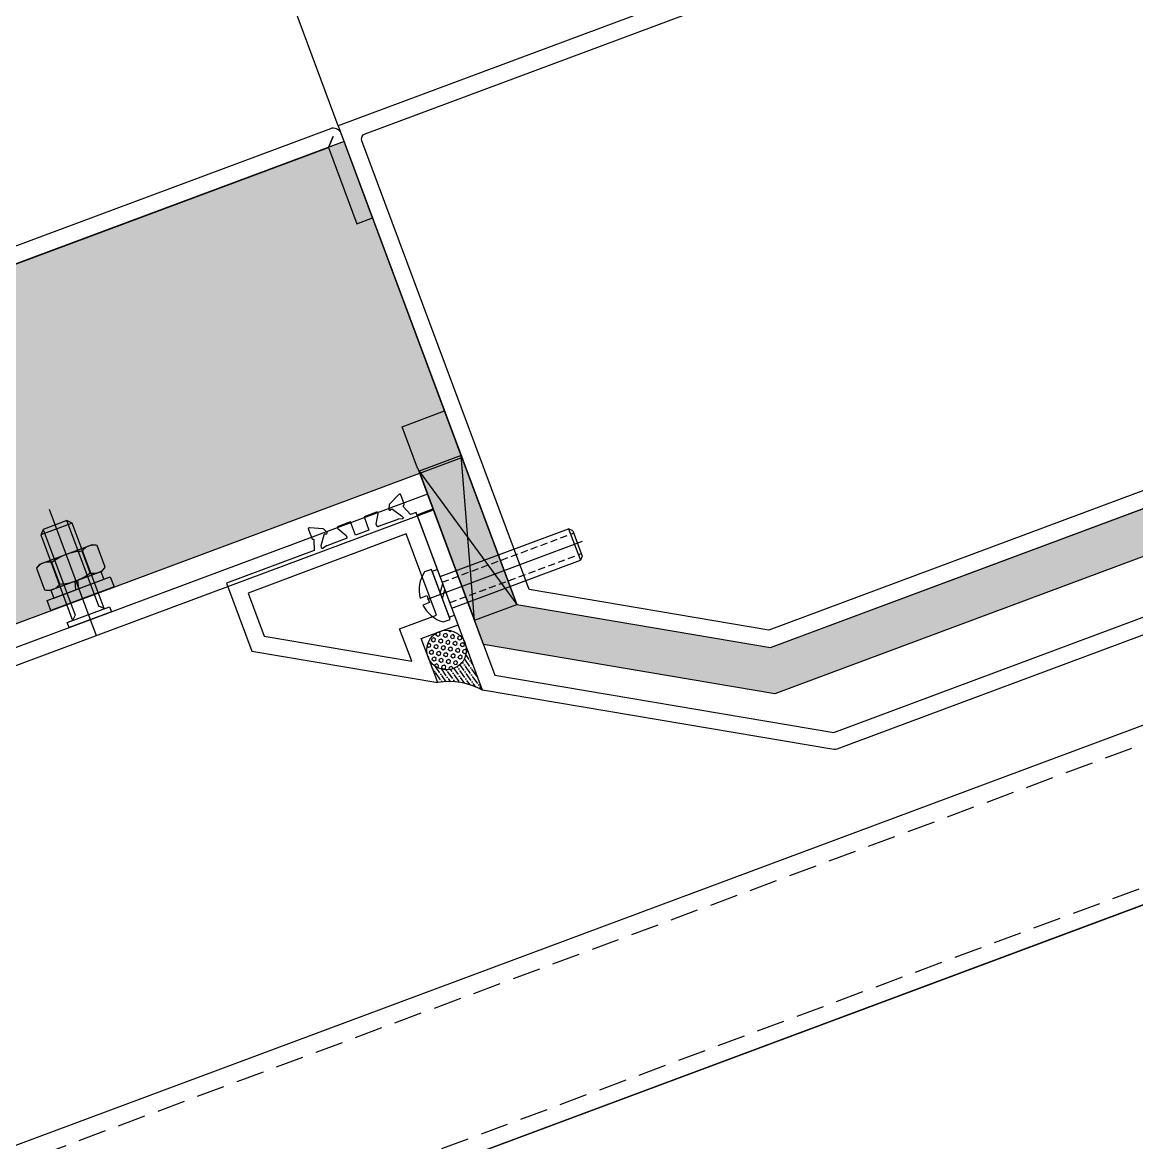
# Model space of a CAD drawing. Extents: x 12199666 to 24617114, y 1197707 to 2548648.
# Drawn here: x 12327700 to 12327898.4, y 1257215.8 to 1257415.2 of the extents above; entities that cross this region are included whole.
import ezdxf

# ---------------------------------------------------------------- set-up
doc = ezdxf.new("R2010")
doc.units = 0
doc.header["$LTSCALE"] = 10
doc.header["$MEASUREMENT"] = 0
for name, pattern in [('TX-PLAN-T1-F11$0$CENTER', [2, 1.25, -0.25, 0.25, -0.25]), ('TX-PLAN-T1-F11$0$CENTER-PISA', [11, 6, -2, 1, -2]), ('TX-PLAN-T1-F11$0$CENTER2', [1.125, 0.75, -0.125, 0.125, -0.125]), ('TX-PLAN-T1-F11$0$DASHED', [0.75, 0.5, -0.25]), ('TX-PLAN-T1-F11$0$HIDDEN', [0.375, 0.25, -0.125]), ('TX-PLAN-T1-F11$0$HIDDEN-PISA', [4.5, 2.5, -2])]:
    doc.linetypes.add(name, pattern=pattern)
doc.layers.add('TX-PLAN-T1-F11$0$_EDO-ALUMINIUM-SECTION', color=90, linetype='Continuous', lineweight=30)
doc.layers.add('TX-PLAN-T1-F11$0$幕墙线', color=114, linetype='Continuous', lineweight=30)
for name, color, linetype in [('TX-PLAN-T1-F11$0$AXIS', 3, 'Continuous'), ('TX-PLAN-T1-F11$0$F-Alum', 4, 'Continuous'), ('TX-PLAN-T1-F11$0$F-dashed line', 8, 'TX-PLAN-T1-F11$0$DASHED'), ('TX-PLAN-T1-F11$0$F-Misc', 1, 'Continuous'), ('TX-PLAN-T1-F11$0$F_MISC', 8, 'Continuous'), ('TX-PLAN-T1-F11$0$Hatch', 8, 'Continuous'), ('TX-PLAN-T1-F11$0$INSUL', 173, 'Continuous'), ('TX-PLAN-T1-F11$0$中心线', 1, 'TX-PLAN-T1-F11$0$CENTER2'), ('TX-PLAN-T1-F11$0$虚线', 8, 'TX-PLAN-T1-F11$0$HIDDEN'), ('TX-PLAN-T1-F11$0$螺栓钉类', 241, 'Continuous')]:
    doc.layers.add(name, color=color, linetype=linetype)

# ---------------------------------------------------------------- blocks, each defined once
blk = doc.blocks.new('*U177')
at = {"layer": 'TX-PLAN-T1-F11$0$中心线', "color": 1, "linetype": 'TX-PLAN-T1-F11$0$CENTER', "ltscale": 2.357947691000002}
blk.add_line((-2.842170943040401e-14, 25.90048662063384), (2.842170943040401e-14, -4.956409502317115), dxfattribs=at)
at = {"layer": 'TX-PLAN-T1-F11$0$虚线', "linetype": 'TX-PLAN-T1-F11$0$HIDDEN', "ltscale": 0.5}
for p, q in [((-1.948286311568523, 1.13686837721616e-13), (-1.94828631156858, 25.00000000000011)), ((1.948286311568523, 1.13686837721616e-13), (1.948286311568467, 25.00000000000011))]:
    blk.add_line(p, q, dxfattribs=at)
at = {"layer": 'TX-PLAN-T1-F11$0$螺栓钉类', "color": 241, "linetype": 'Continuous'}
for p, q in [((-2.40807576862025, 25.00000000000011), (-2.999791744951636, 24.40828402366867)), ((2.99979174495158, 24.40828402366867), (-2.999791744951636, 24.40828402366867)), ((-2.999791744951636, 1.13686837721616e-13), (-2.999791744951636, 24.40828402366867)), ((2.408075768620193, 25.00000000000011), (-2.408075768620307, 25)), ((2.408075768620193, 25.00000000000011), (2.99979174495158, 24.40828402366867)), ((2.999791744951636, 1.13686837721616e-13), (2.99979174495158, 24.40828402366867)), ((-0.9100693464279175, -1), (0.5333063006401062, 0)), ((0.2446311712265015, -1), (1.688006818294525, 0))]:
    blk.add_line(p, q, dxfattribs=at)
blk.add_lwpolyline([(4.350000023841858, 0), (4.350000023841858, -1), (-4.350000023841858, -1), (-4.350000023841858, 0)], close=True, dxfattribs=at)
blk.add_lwpolyline([(-4.75, -1), (4.75, -1), (4.75, -2.319999992847443, -0.2072557309237045), (0.6600000262260437, -4.663157165050507), (0.6600000262260437, -3.379999995231628), (-0.6600000262260437, -3.379999995231628), (-0.6600000262260437, -4.663157165050507, -0.2072557309237047), (-4.75, -2.319999992847443)], format="xyb", close=True, dxfattribs=at)
blk = doc.blocks.new('*U178')
at = {"layer": 'TX-PLAN-T1-F11$0$F-Misc'}
blk.add_lwpolyline([(0, -8.000024006068998), (0, 0), (-28.34887666735243, 0), (-28.34887666735243, -8.000024006068998)], close=True, dxfattribs=at)
for points in [[(0, -8.000024006068998), (-28.34887666735243, 0)], [(-28.34887666735243, -8.000024006068998), (0, 0)]]:
    blk.add_lwpolyline(points, dxfattribs=at)
blk = doc.blocks.new('TX-PLAN-T1-F11$0$M6_Nut-3-flat-2')
at = {"color": 32}
for p, q in [((0.4587585457338719, 2.886751346217352), (4.541241450373491, 2.886751348967664)), ((0.4587585496265092, -2.886751345678931), (4.541241454266128, -2.886751342928619))]:
    blk.add_line(p, q, dxfattribs=at)
blk.add_lwpolyline([(3.368768375366926e-09, -5.000000000101863), (0.4465819912802544, -5.773502691699832), (4.55341801650502, -5.773502688927692), (5.000000003368768, -4.999999996733095), (4.999999996631232, 5.000000003266905), (4.553418008719746, 5.773502694864874), (0.4465819834949798, 5.773502692092734), (-3.368768375366926e-09, 4.999999999898137)], close=True, dxfattribs=at)
at = {"color": 32, "flags": 128}
for points in [[(0.4587585437839152, 5.77350269210001, 0.05544153127983753), (0.1914905091252876, 5.289701897236228, 0.09869862796531137), (2.179731382057071e-07, 4.331177979540371, 0.09869610361224045), (0.1906749697882333, 3.372516495095624, 0.0556548797355143), (0.4587585457338719, 2.886751346137316, 0.07885810885708416), (8.228016667999327e-07, 0.003914560504199471, 0.07906961162569194), (0.4587585496119573, -2.886751345737139, 0.05544153127358843), (0.1914905149606057, -3.370552140593645, 0.09869862796797009), (2.238084562122822e-07, -4.329076058289502, 0.09869610361472997), (0.1906749756235513, -5.287737542734249, 0.05565487971234068), (0.4587585515691899, -5.773502691699832)], [(4.541241456201533, -5.773502688956796, 0.05544086582962267), (4.808506944529654, -5.289708019925456, 0.09869862796320988), (4.999999779211066, -4.331184610375203, 0.09869862796168795), (4.809317995139281, -3.372499526725733, 0.05565303741726813), (4.541241454251576, -2.886751343001379, 0.07885744133804315), (4.99999916676461, -0.003939267226087395, 0.0790702791706459), (4.541241450373491, 2.886751348880352, 0.05544086581344029), (4.808506938694336, 3.370546017904417, 0.09869862796136168), (4.999999773375748, 4.329069427454669, 0.09869862796212955), (4.809317989303963, 5.287754511111416, 0.05565303742162497), (4.541241448416258, 5.773502694843046)]]:
    blk.add_lwpolyline(points, format="xyb", dxfattribs=at)
blk = doc.blocks.new('TX-PLAN-T1-F11$0$M6_Spring_Washer-flat-2')
at = {"color": 32}
for points in [[(-3.492459654808044e-10, 0.5176380901029916), (1.499999999919964, 0.1157143024684046), (1.499999996798579, 4.750000000909495), (-3.201421350240707e-09, 4.749999999898137)], [(1.50000000026921, -0.4019237877364503), (1.500000003201421, -4.749999999090505), (3.201421350240707e-09, -4.750000000101863), (0, -1.01863406598568e-10)]]:
    blk.add_lwpolyline(points, close=True, dxfattribs=at)
blk = doc.blocks.new('TX-PLAN-T1-F11$0$M6_Flat_Washer-flat-2')
at = {"color": 32}
blk.add_lwpolyline([(-4.045432433485985e-09, 5.999999999898137), (1.899999995956023, 6.000000001178705), (1.900000004046888, -5.999999998821295), (4.045432433485985e-09, -6.000000000101863)], close=True, dxfattribs=at)
blk = doc.blocks.new('TX-PLAN-T1-F11$0$M6x18_Stud_Bolt-flat-2')
at = {"color": 8, "linetype": 'TX-PLAN-T1-F11$0$HIDDEN-PISA'}
for p, q in [((1.749999998486601, 2.250000001135049), (0.9999999979772838, 3.000000000633008)), ((17.99999999847932, 2.250000012092642), (1.749999998486601, 2.250000001135049)), ((17.25000000202272, -2.999999988416675), (17.24999999797728, 3.000000011583325)), ((1.000000002022716, -2.999999999366992), (1.750000001513399, -2.249999998864951)), ((1.750000001513399, -2.249999998864951), (18.0000000015134, -2.249999987907358))]:
    blk.add_line(p, q, dxfattribs=at)
at = {"color": 54}
blk.add_line((18.0000000015134, -2.249999987907358), (17.99999999847932, 2.250000012092642), dxfattribs=at)
blk.add_lwpolyline([(-2.699380274862051e-09, 3.999999999898137), (0.9999999973006197, 4.000000000574801), (1.00000000269938, -3.999999999425199), (2.699380274862051e-09, -4.000000000101863)], close=True, dxfattribs=at)
blk.add_lwpolyline([(1.000000002022716, -2.999999999425199), (17.25000000202272, -2.999999988474883), (18.0000000015134, -2.249999987965566), (17.99999999847932, 2.250000012034434), (17.24999999797728, 3.000000011525117), (0.9999999979772838, 3.000000000574801)], dxfattribs=at)
at = {"layer": 'TX-PLAN-T1-F11$0$AXIS', "color": 8, "linetype": 'TX-PLAN-T1-F11$0$CENTER-PISA'}
blk.add_line((21, 1.411535777151585e-08), (-3, -2.066371962428093e-09), dxfattribs=at)
blk = doc.blocks.new('*U195')
at = {"layer": 'TX-PLAN-T1-F11$0$INSUL', "lineweight": 0}
h = blk.add_hatch(dxfattribs=at)
h.set_pattern_fill('岩棉', color=256, scale=60.00000000000002, style=0, pattern_type=2)
h.set_pattern_definition([(171.78891, (31.98000479999999, 119.4285713999999), (-403.9210344936758, 60.00000149168051), [2.0005134, -418.1072400000002]), (146.908661, (33.73372379999999, 118.2857141999999), (-95.04024262992478, 60.00000083033304), [2.093239800000001, -437.4870720000002]), (132.32733, (35.03487, 116.8571429999999), (-106.9202743718115, 119.9999994801657), [1.932303599999998, -403.8514799999996]), (114.796992, (35.8268718, 115.1428571999999), (-23.76006081965321, 59.99999964663972), [1.8883968, -196.393272]), (91.6202240999998, (35.8834434, 113.1428574), (-11.88003000216715, 359.9999998263044), [2.000800199999999, -418.1671799999997]), (82.82482490000001, (30.05657160000001, 66.85714259999999), (83.16020966511272, 659.9999982204777), [46.65104279999994, -9750.067799999993]), (97.17517500000001, (41.823459, 66.85714259999999), (-83.16021148970225, 659.9999979909094), [46.65104280000004, -9750.06780000001]), (88.37977579999999, (35.9965866, 113.1428574), (11.88002583240484, 359.9999999412873), [2.0008002, -418.16718]), (65.203007, (36.05315819999999, 115.1428571999999), (23.76006077749137, 59.99999973523376), [1.888396799999998, -196.3932719999997]), (47.67266909999998, (36.84516060000001, 116.8571429999999), (106.9202740388371, 119.9999998207617), [1.932303599999999, -403.8514799999998]), (33.09133829999998, (38.14630680000001, 118.2857141999999), (95.0402417250371, 60.00000218260124), [2.0932398, -437.4870719999998]), (8.211089519999998, (39.90002519999999, 119.4285713999999), (403.9210347392536, 59.99999988934716), [2.0005134, -418.1072399999999]), (87.16616460000002, (30.00000000000001, 65.71428599999996), (11.88002507150802, 180.0000001810667), [1.144256399999998, -239.1495899999996]), (103.9013849999999, (30.282858, 64.57142879999994), (-47.5201215879632, 179.9999997770064), [1.177340399999998, -246.0641939999996]), (111.603615, (30.73543020000001, 63.42857159999996), (-11.88003031737481, 59.99999997976404), [1.229204999999999, -63.30404399999991]), (122.761347, (31.470861, 62.28571439999996), (-35.64009214299298, 59.99999937378065), [1.3590366, -284.0386379999999]), (138.290552, (32.43257759999999, 61.42857119999996), (-71.2801817170538, 60.00000123338383), [1.288252200000001, -269.2446480000003]), (152.003514, (33.5074374, 60.85714259999997), (-106.9202745038909, 59.99999917536116), [1.2173142, -254.4187140000001]), (166.477202, (34.6954404, 60.57142859999996), (-237.6006083015547, 60.00000192533073), [1.2218772, -255.3723300000001]), (167.070755, (35.94001500000002, 60.28571399999996), (-249.4806394894893, 59.99999988713196), [1.276948800000001, -266.8823280000002]), (12.92924439999999, (35.94001500000002, 60.28571399999996), (249.4806395808134, 59.99999961372987), [1.2769488, -266.882328]), (13.52279750000001, (37.1845896, 60.57142859999996), (237.6006088251535, 59.99999985187424), [1.221877199999999, -255.3723299999998]), (27.99648529999997, (38.3725926, 60.85714259999997), (118.8003031649702, 60.00000218637319), [1.2173142, -254.418714]), (41.70944699999995, (39.44745299999998, 61.42857119999996), (71.28018116740307, 60.00000178097831), [1.288252199999999, -269.2446479999997]), (57.2386522, (40.40916960000001, 62.28571439999996), (118.8003026691194, 180.000001000711), [1.359036599999999, -284.0386379999999]), (68.396384, (41.1445998, 63.42857159999996), (11.88003024886847, 60.00000021423826), [1.229204999999999, -63.30404399999996]), (76.098615, (41.59717259999999, 64.57142879999994), (11.88003045248315, 59.99999970942572), [1.177340399999998, -246.0641939999996]), (92.83383529999988, (41.8800306, 65.71428599999996), (-11.88003015074521, 179.9999999348276), [1.144256399999999, -239.1495899999998])])
h.paths.add_polyline_path([(0, 0), (429.9707085312324, 0), (429.9707085312324, 59.99999999999999), (0, 59.99999999999999)])
at = {"layer": 'TX-PLAN-T1-F11$0$INSUL'}
blk.add_lwpolyline([(0, 0), (429.9707085312324, 0), (429.9707085312324, 59.99999999999999), (0, 59.99999999999999)], close=True, dxfattribs=at)
blk = doc.blocks.new('TX-PLAN-T1-F11$0$A$C6BF074A9')
at = {"layer": 'TX-PLAN-T1-F11$0$F-Alum', "flags": 128}
blk.add_lwpolyline([(-176.7907512970123, 303.4804956133912), (101.670045593768, -178.5215350181943), (103.71923694016, -179.0700009019029), (101.670045593768, -178.5215350181943), (89.11470231485146, -185.7750414216252), (90.61542777765135, -188.372698651784), (104.4695996714436, -180.3688295169968), (104.4696063576412, -180.3688256542637, 0.02280645285599625), (104.5847888761346, -180.2950804283291, 0.02181846118224456), (104.6882605061546, -180.2149870714611, 0.03475398228874555), (104.8375154014357, -180.0697275059329, 0.0365712911121337), (104.9712418131676, -179.8961266780652, 0.04398833926035511), (105.096454339815, -179.6643679886738, 0.0521847935262568), (105.1896716791816, -179.3663481273952, 0.08249638677520875), (105.2065083461493, -178.8750040695568, 0.09869640124711758), (105.0180655552685, -178.3196381704593), (-174.9434567983117, 306.2800496912268, 2.199596923842418e-06)], format="xyb", dxfattribs=at)
at = {"layer": 'TX-PLAN-T1-F11$0$F-Alum'}
blk.add_lwpolyline([(41.15684143688122, -207.7081718523377), (43.75396952407027, -206.2065308504652), (-210.3976291322469, 233.7131980354052), (-212.994757219436, 232.2115570334454)], close=True, dxfattribs=at)
at = {"layer": 'TX-PLAN-T1-F11$0$F_MISC', "ltscale": 18000, "extrusion": (6.800515792032808e-07, -9.067815260528008e-07, -0.9999999999993576), "xscale": -1, "rotation": 239.9840001645362}
blk.add_blockref('*U195', (-103.172877777826, -181.117975366362, 0.0002343973125617583), dxfattribs=at)
at = {"layer": 'TX-PLAN-T1-F11$0$F_MISC', "rotation": 30.01599997489868}
for name, p in [('TX-PLAN-T1-F11$0$M6x18_Stud_Bolt-flat-2', (11.69561524876917, -150.7156246285131)), ('TX-PLAN-T1-F11$0$M6_Nut-3-flat-2', (18.1031697497383, -147.0138351535979)), ('TX-PLAN-T1-F11$0$M6_Flat_Washer-flat-2', (15.15915822215902, -148.7146573447362)), ('TX-PLAN-T1-F11$0$M6_Spring_Washer-flat-2', (16.80434113462979, -147.7641978849397))]:
    blk.add_blockref(name, p, dxfattribs=at)
blk = doc.blocks.new('*U193')
at = {"layer": 'TX-PLAN-T1-F11$0$Hatch'}
h = blk.add_hatch(dxfattribs=at)
h.set_pattern_fill('ANGLE', color=256, scale=9.999999999999996, angle=30.01599999723185)
h.set_pattern_definition([(30.0159999972559, (7246.22157835518, 83575.31519769797), (-1.375665006030534, 2.381185795183361), [2, -0.7500000000000002]), (120.0160000000013, (7246.22157835518, 83575.31519769797), (-2.381185795183363, -1.375665006030534), [1.999999999999999, -0.7499999999999996])])
h.paths.add_polyline_path([(350.2253238288686, -354.6837878837832), (354.2542751866858, -361.6576381313353), (322.3892650641501, -380.066776734122), (322.3920172178186, -425.9033668380289), (402.0586897248868, -563.8011208046519), (395.1314504481852, -567.8031243171426), (314.3921460299753, -428.048037958506), (314.398585089948, -375.4440794177499), (343.3252546740696, -358.7324867446878), (343.3858318864368, -358.6351174034935)])
h = blk.add_hatch(dxfattribs=at)
h.set_pattern_fill('ANSI36', color=256, scale=5)
h.set_pattern_definition([(45, (51659.15010211314, 73373.3115634953), (0.3314563036811941, 1.215339780164379), [1.5625, -0.3125, 0, -0.3125])])
h.paths.add_polyline_path([(313.629378239857, -372.377642297346, -0.529394939964302), (308.8098884951323, -369.1014640657522, -0.2493492879967615), (310.3632095332723, -366.1803745179932), (306.3460307864007, -368.5011897335062, -0.1712452279442582), (306.3460307864007, -376.5853972057666)])
h = blk.add_hatch(dxfattribs=at)
h.set_pattern_fill('HEX', color=256, scale=3)
h.set_pattern_definition([(0, (51659.15010211314, 73373.3115634953), (0, 0.649519052838329), [0.375, -0.75]), (120, (51659.15010211314, 73373.3115634953), (-0.5625, -0.3247595264191643), [0.3749999999999989, -0.7499999999999978]), (59.99999999999999, (51659.52510211314, 73373.3115634953), (-0.5624999999999999, 0.3247595264191646), [0.375, -0.75])])
h.paths.add_polyline_path([(315.8564488166012, -369.1014640657522, 0.08813858490334972), (315.6408492759801, -367.8878941231815), (315.0367299781647, -366.842203286782, 0.3450716129569366), (310.7866421518847, -365.9357478965831), (310.3632095332723, -366.1803745179932, 0.2493492879967615), (308.8098884951323, -369.1014640657522, 0.5293949399643019), (313.629378239857, -372.377642297346), (314.5238589297514, -371.8608805284166, 0.2288196746550952)])
at = {"layer": 'TX-PLAN-T1-F11$0$F-Alum'}
blk.add_line((401.1615129876882, -334.5582640465145), (968.8281665723771, -6.604371515393723), dxfattribs=at)
at = {"layer": 'TX-PLAN-T1-F11$0$F-Alum', "flags": 128}
for points in [[(53.01061472645961, -31.80457267696329), (390.065040307818, -615.223651404347)], [(27.04169836640358, -46.80740425240947), (364.0961239619646, -630.2264829897904)]]:
    blk.add_lwpolyline(points, dxfattribs=at)
blk.add_lwpolyline([(317.0822395561263, -370.3828460521618), (335.5822342999745, -359.6949797654088), (335.0265996635426, -358.7332127066911), (336.2127619578969, -357.3187975721085, -0.007804943602983401), (336.2168480984401, -357.3140768012963, -0.03475147959870332), (336.2367392522283, -357.2947019631392, -0.02182096255239729), (336.250532599166, -357.2840158791223, -0.02280395128158622), (336.2658844890539, -357.2741778637283, -0.02280645289443629), (336.2820703778416, -357.2657780464506, -0.02181846149880163), (336.2982103182003, -357.2591537412081, -0.03475398223271113), (336.3249262834433, -357.2515767791047, -0.03657129109344772), (336.3538832296617, -357.2476800918521, -0.04398833847658366), (336.3889928851277, -357.2486376030138, -0.05218479367646167), (336.4296287405305, -357.2577015426796, -0.08249638702618169), (336.4875171966851, -357.288456366703, -0.01121976765777889), (336.4945214735344, -357.2940675220743), (336.5080435059499, -357.3054074212851, 0.01121910438095667), (336.5150473611429, -357.3110182542296, 0.08249689023293717), (336.5729361150879, -357.3417733590759, 0.0521855456413639), (336.6135725602508, -357.350837394275, 0.04398758811039476), (336.6486816192046, -357.3517948594817, 0.03657229268390293), (336.6776393509936, -357.3478980267537, 0.03475223026892075), (336.7043539737351, -357.340321449883, 0.0218196119654262), (336.7204947734717, -357.3336968174845, 0.02269948356110112), (336.7366066030227, -357.3253397871158), (338.2109367812518, -356.4735858242348, 0.0001048805003330558), (338.2110093969386, -356.4735438522912, 0.02280645355989477), (338.2263629918452, -356.4637047949363, 0.0218209627636952), (338.2401563106105, -356.4530186743068, 0.03475147960027722), (338.2600474129431, -356.4336437833845, 0.03657129127645277), (338.2778680119663, -356.4104896227655, 0.04398833946914894), (338.2945502141956, -356.3795815514459, 0.05218479376400448), (338.3069627324585, -356.3398404251202, 0.08249638700787947), (338.3091804848518, -356.2743269597267, 0.09869862806640825), (338.284023226006, -356.2002870598517, 0.09869862815205552), (338.2323988731951, -356.1415527374193, 0.01059771609706687), (338.2255579496268, -356.1365462384565), (336.2272453666665, -354.7381441767793, 0.0718358672267889), (336.1761978338473, -354.7123958517041, 0.05218479356706384), (336.1355619786773, -354.7033319120237, 0.04398833903647838), (336.1004523229785, -354.7023744008766, 0.006722845275875734), (336.0950890481472, -354.702772549761), (335.4650779261719, -354.7580686645524, 0.0445771316028027), (335.4289845842868, -354.7505911936605, 0.04398833927789026), (335.3926233092789, -354.7495995482604, 0.03657129109167929), (335.3626340809278, -354.7536351480667, 0.03475398272905562), (335.3349657217041, -354.7614822202304, 0.02181846138117786), (335.3182504107244, -354.7683426743897, 0.02280645284909666), (335.3014875133522, -354.7770419356384, 0.02280395204992727), (335.2855883461889, -354.7872306651261, 0.02182096253729524), (335.2713032818865, -354.798297695932, 0.03475147915249242), (335.2507030311972, -354.8183632250293, 0.03657129132459825), (335.2322470843792, -354.8423427562229, 0.04398833927744469), (335.2149700955488, -354.874352619343, 0.05218730021067805), (335.2021145676263, -354.9155124683166, 0.08249638670837647), (335.1998182532843, -354.9833614311938, 0.09869610352660264), (335.2258718663361, -355.0600387850573, 0.09869862818395074), (335.279336407315, -355.120867061225, 0.02693974869998015), (335.2977558004204, -355.1334444337117, -0.02625242275471121), (335.3179759462364, -355.1390675801231, -0.08249638677413643), (335.3758644026238, -355.1698224041902, -0.0986986281154367), (335.4274887554348, -355.2285567265935, -0.09869862807006985), (335.4526460142806, -355.3025966265122, -0.08249638702823749), (335.4504282618873, -355.3681100918329, -0.05218479375735399), (335.4380157436244, -355.4078512181877, -0.007261159787873329), (335.4356391003821, -355.413151373461), (334.5871063340455, -357.2341632518946), (334.3813251063693, -357.4795428967336, -0.007804282106335403), (334.3772393197287, -357.4842632717191, -0.03475147962112415), (334.3573482171632, -357.503638162656, -0.02182096283050531), (334.343554898398, -357.5143242833001, -0.02280645349282725), (334.3282013034914, -357.5241633406258, -0.02280395202717555), (334.312017168384, -357.5325621996599, -0.02182096214495271), (334.2958753639832, -357.5391872256878, -0.03475147910663924), (334.269161300268, -357.5467635806999, -0.03657129092895692), (334.240204364527, -357.550660344772, -0.04398833891098607), (334.2050947062671, -357.5497029267863, -0.05218479370896922), (334.1644588271156, -357.5406390949356, -0.08249890380217352), (334.1065687006339, -357.5098832094227, -0.09869862798398574), (334.0549447792582, -357.4511485077383, -0.06564783278589638), (334.0349096211139, -357.4028459185793), (333.8483450650238, -356.7073544477462, 0.06554346293131519), (333.8283515111543, -356.6591238381225), (333.8283515111543, -356.6591238381225), (331.9769921288826, -353.4545423190139, -0.09858998483440251), (331.951877401676, -353.380577127391, -0.08249638676440048), (331.9540946725756, -353.3150636457722, -0.05218730050687392), (331.9665076907258, -353.2753205915651, -0.04398833927353016), (331.9831899749115, -353.2444125645852, -0.03657129105370164), (332.0010106354021, -353.2212584512745, -0.03475147952411811), (332.0209017891902, -353.2018836131319, -0.02182096246113782), (332.034695136128, -353.1911975290859, -0.02280395130315905), (332.0500470260158, -353.1813595136919, -0.0001067408310020497), (332.0501209134236, -353.1813168062072), (332.3223201963119, -353.0240611104819), (334.2687302818522, -353.0235175687703, 0.01509568094209679), (334.2807984719984, -353.0231497574277, 0.03657129125845142), (334.3097554077394, -353.019252993312, 0.03475147942682418), (334.3364694714546, -353.0116766383435, 0.02182096208700705), (334.3526112758555, -353.005051612301, 0.02280395203963335), (334.3687954109628, -352.996652753267, 0.02280645309615273), (334.3841490058694, -352.9868136958976, 0.02182096247282068), (334.3979423248675, -352.976127575268, 0.03475147935827796), (334.4178334272001, -352.9567526843748, 0.03657129137121549), (334.4356540259905, -352.9335985237267, 0.04398833890508947), (334.4523362284526, -352.9026904524653, 0.05218479338488609), (334.4647487464827, -352.8629493260669, 0.0824963869722262), (334.466966498876, -352.7974358607898, 0.09859183946021731), (334.441851579817, -352.7234692123893), (333.2575923767872, -350.6735942977102), (331.0928780185059, -351.9241988500435), (329.806572051486, -349.6976876904955), (331.9712864097673, -348.4470831381623), (330.7870272072032, -346.3972082231776, 0.09859183946021731), (330.7354948751163, -346.3385035131214, 0.0824963869722262), (330.6776324606035, -346.3076997220633, 0.05218479338488609), (330.6370042886119, -346.2986014046473, 0.04398833890508947), (330.6018954557367, -346.2976141883555, 0.03657129137121549), (330.5729352231137, -346.3014863745193, 0.03475147935827796), (330.5462147388607, -346.3090400537476, 0.02182096247282068), (330.5300673174206, -346.3156513774011, 0.02280645309615273), (330.5138743275311, -346.3240374971647, 0.02280395203963335), (330.4985141195357, -346.3338625201286, 0.02182096208700705), (330.4847117362078, -346.344536930148, 0.03475147942682418), (330.4648041969631, -346.3638949319429, 0.03657129125845142), (330.4469639528543, -346.3870339593996, 0.01509568094209679), (330.4406170593575, -346.3973049593333), (329.4678827370517, -348.0832173102681), (329.1956834539305, -348.2404730059061, -0.0001067408310020497), (329.195609548362, -348.2405156818568, -0.02280395130315905), (329.1794183128513, -348.2489008449047, -0.02182096246113782), (329.1632709091064, -348.2555122113263, -0.03475147952411811), (329.1365504446439, -348.2630659614515, -0.03657129105370164), (329.1075902224984, -348.266938224464, -0.04398833927353016), (329.0724813868292, -348.2659511014062, -0.05218730050687392), (329.031851295149, -348.2568522539514, -0.08249638676440048), (328.9739891069476, -348.2260480378172, -0.09858998483440251), (328.9224579411093, -348.1673442214233), (327.0710985597689, -344.9627627018926), (327.0710985597689, -344.9627627018926, 0.06554346293131519), (327.0393032692373, -344.9213502229541), (326.5299878888763, -344.4123192190891, -0.06564783278589638), (326.4981510243379, -344.370834743313, -0.09869862798398574), (326.4730558737647, -344.2967737692961, -0.08249890380217352), (326.4753289695363, -344.2312602267193, -0.05218479370896922), (326.4877752126195, -344.191529649499, -0.04398833891098607), (326.5044836415909, -344.1606357480341, -0.03657129092895692), (326.5223238856997, -344.137496720592, -0.03475147910663924), (326.5422314249445, -344.1181387188262, -0.02182096214495271), (326.5560338082723, -344.1074643088214, -0.02280395202717555), (326.5713940162677, -344.0976392857992, -0.02280645349282725), (326.5875870061573, -344.089253165992, -0.02182096283050531), (326.6037344275974, -344.0826418423676, -0.03475147962112415), (326.6304549118504, -344.0750881631393, -0.007804282106335403), (326.6365851110313, -344.0739065314701), (326.951949672075, -344.0182084413827), (328.9533563950099, -344.192745677341, -0.007261159787873329), (328.9591351153795, -344.1933342941775, -0.05218479375735399), (328.999763287371, -344.2024326115788, -0.08249638702823749), (329.0576257018838, -344.2332364026224, -0.09869862807006985), (329.1092003427912, -344.2920143821248, -0.0986986281154367), (329.1342949490063, -344.3660755404853, -0.08249638677413643), (329.1320217682514, -344.4315871059807, -0.02625242275471121), (329.1267928341404, -344.4519127627136, 0.02693974869998015), (329.12848788267, -344.474152168099, 0.09869862818395074), (329.154477286851, -344.5508534537221, 0.09869610352660264), (329.2078890225384, -344.6117253999109, 0.08249638670837647), (329.2678139321506, -344.643627751444, 0.05218730021067805), (329.3098924404476, -344.6530509624572, 0.04398833927744469), (329.3462528660893, -344.6540732753783, 0.03657129132459825), (329.3762454874814, -344.6500629706134, 0.03475147915249242), (329.4039185058791, -344.6422399378498, 0.02182096253729524), (329.4206415463705, -344.6353928836616, 0.02280395204992727), (329.4374099809211, -344.6267087991291, 0.02280645284909666), (329.4533195300028, -344.6165324475733, 0.02181846138117786), (329.4676123417448, -344.6054788064212, 0.03475398272905562), (329.4882310905959, -344.5854293217562, 0.03657129109167929), (329.5067072554957, -344.5614653652447, 0.04398833927789026), (329.524011235917, -344.5294700852974, 0.0445771316028027), (329.5355626796372, -344.4944671417761), (329.8981667414773, -343.9763069653418, 0.006722845275875734), (329.9011907025706, -343.9718596178718, 0.04398833903647838), (329.9178990495857, -343.9409656720673, 0.05218479356706384), (329.9303451871965, -343.9012350618286, 0.0718358672267889), (329.9335383684374, -343.8441506467643), (329.720285929041, -341.4144788783597, 0.01059771609706687), (329.7193659285549, -341.4060517279286, 0.09869862815205552), (329.6942713223398, -341.3319905695098, 0.09869862806640825), (329.6426966814324, -341.2732125900802, 0.08249638700787947), (329.5848342669196, -341.2424087989639, 0.05218479376400448), (329.5442060949281, -341.2333104815189, 0.04398833946914894), (329.5090972620528, -341.2323232652707, 0.03657129127645277), (329.4801370294299, -341.2361954513763, 0.03475147960027722), (329.4534165451769, -341.2437491306628, 0.0218209627636952), (329.4372691237368, -341.2503604542871, 0.02280645355989477), (329.4210761338472, -341.2587465740944, 0.0001048805003330558), (329.4210035006981, -341.2587885155954), (327.9466733220033, -342.1105424781999, 0.02269948356110112), (327.9313854682259, -342.1203257566085, 0.0218196119654262), (327.917583927745, -342.130999492816, 0.03475223026892075), (327.8976759170182, -342.1503578681586, 0.03657229268390293), (327.8798352158628, -342.1734975508007, 0.04398758811039476), (327.8631271272898, -342.2043909567728, 0.0521855456413639), (327.8506807773374, -342.2441221259069, 0.08249689023293717), (327.8484076911118, -342.3096340894845, 0.01121910438095667), (327.8497698416468, -342.318504263123), (327.8528391728178, -342.3358829248173, -0.01121976765777889), (327.8542013920378, -342.3447536247841, -0.08249638702618169), (327.8519282110501, -342.4102651901921, -0.05218479367646167), (327.8394820734393, -342.4499958004599, -0.04398833847658366), (327.8227737264242, -342.4808897462644, -0.03657129109344772), (327.8049335437827, -342.5040288210439, -0.03475398223271113), (327.7850245286245, -342.5233881669701, -0.02181846149880163), (327.7712237006053, -342.5340613222506, -0.02280645289443629), (327.7558617866598, -342.5438873857784, -0.02280395128158622), (327.7396705511492, -342.5522725487972, -0.02182096255239729), (327.7235231474042, -342.5588839152624, -0.03475147959870332), (327.6968026831746, -342.5664376654022, -0.007804943602983401), (327.6906719645485, -342.5676194056578), (325.8728504066821, -342.8886738336587), (317.5506474499125, -328.4834869694896), (306.3460307864007, -334.9566479812202), (306.3460307864007, -368.5011897335062), (313.5805468137842, -364.3216458467068)], format="xyb", close=True, dxfattribs=at)
blk.add_lwpolyline([(318.1791713258717, -366.2844633594796), (331.5100810700096, -358.5828946406837), (316.4537156824954, -332.5818696624483), (309.3425357767846, -336.6901594766532), (309.3425357767846, -363.305380536156), (314.6774785837624, -360.2232631545194)], close=True, dxfattribs=at)
at = {"layer": 'TX-PLAN-T1-F11$0$F-Alum'}
for points in [[(455.4729844129179, -567.7718404594343), (455.4729844129179, -567.7718404594343), (446.3959872892592, -552.0601956466271), (505.8266415628605, -517.7257626117789, 0.4142135629107179), (506.192285489291, -516.359635047178), (401.1615129876882, -334.5582640464709), (322.3892650641501, -380.0667758264462)], [(439.369238186162, -573.3344405092794), (418.1223877749871, -585.6092291673849), (325.3936407528818, -425.1025364142552), (325.3857700543012, -381.800288240629), (399.198695463594, -339.1568885540619, -0.4142135618083592), (400.5648230256047, -339.522532479692), (502.0939028023276, -515.2627032643359, -0.4142135629305874), (501.7282588758972, -516.6288308289368), (442.4707817491144, -550.8632155012601, 0.4142135623737295), (442.397652963642, -551.1364410138922), (451.2549298969097, -566.4678058499121)], [(309.3460307866335, -439.5040731506597), (405.3548687912989, -605.6890643946535), (437.1462707237806, -587.3224317001004), (438.6470144910272, -589.9200927575439), (435.1871296027675, -591.9189461415081), (435.1871296027675, -591.9189461415081), (404.2579426011071, -609.7874283735582), (306.4801450439263, -440.5405095017923, -0.1317235220179792), (306.3460307864007, -440.0402676794038), (306.3460307864007, -376.5853972057666), (335.2009771130979, -359.9152406854846), (336.701702574268, -362.5128979166475), (309.3460307866335, -378.3168895531417), (309.3460307866335, -439.5040731506597)]]:
    blk.add_lwpolyline(points, format="xyb", dxfattribs=at)
blk.add_lwpolyline([(322.3892650641501, -380.066776734122), (322.3920172178186, -425.9033668380289), (405.9924112183508, -570.6101344211784)], dxfattribs=at)
at = {"layer": 'TX-PLAN-T1-F11$0$F-dashed line', "flags": 128}
for points in [[(50.2786876456812, -33.38286887168942), (387.3331132275052, -616.8019476004993)], [(29.57848780532368, -45.34184349645511), (366.632913393667, -628.760922236208)]]:
    blk.add_lwpolyline(points, dxfattribs=at)
at = {"layer": 'TX-PLAN-T1-F11$0$Hatch'}
blk.add_lwpolyline([(350.2253238288686, -354.6837878837832), (354.2542751866858, -361.6576381313353), (322.3892650641501, -380.066776734122), (322.3920172178186, -425.9033668380289), (402.0586897248868, -563.8011208046519), (395.1314504481852, -567.8031243171426), (314.3921460299753, -428.048037958506), (314.398585089948, -375.4440794177499), (343.3252546740696, -358.7324867446878), (343.3858318864368, -358.6351174034935), (350.2253238288686, -354.6837878837832), (350.2253238288686, -354.6837878837832)], dxfattribs=at)
blk.add_circle((312.3331686558668, -369.1014640657522), 3.52328016069998, dxfattribs=at)
blk.add_arc((294.8900346637238, -372.5432934696291), 12.14818709837609, 340.5652533305836, 19.43474666941645, dxfattribs=at)
blk.add_blockref('TX-PLAN-T1-F11$0$A$C6BF074A9', (295.3913204157725, -154.9408162646432))
at = {"layer": 'TX-PLAN-T1-F11$0$F_MISC', "rotation": 210.0159999954284}
blk.add_blockref('*U178', (322.3891669837758, -380.0668603298254), dxfattribs=at)
at = {"layer": 'TX-PLAN-T1-F11$0$F_MISC', "xscale": -1, "rotation": 210.0160000257106}
blk.add_blockref('*U177', (322.4352983376011, -367.2902626612195), dxfattribs=at)
blk = doc.blocks.new('TX-PLAN-T1-F11$0$A$C21521A5F')
at = {"rotation": 90}
blk.add_blockref('*U193', (388.7170751225203, 1760.219757124782, 0.0004146164392175001), dxfattribs=at)
blk = doc.blocks.new('TX-PLAN-T1-F11$0$标准层幕墙0118')
at = {"color": 3}
blk.add_blockref('TX-PLAN-T1-F11$0$A$C21521A5F', (32561.28292488377, 9139.780242875713, -0.0004146164392174988), dxfattribs=at)
blk = doc.blocks.new('TX-PLAN-T1-F11')
at = {"layer": 'TX-PLAN-T1-F11$0$幕墙线'}
blk.add_lwpolyline([(12329355.97941197, 1268889.68554773), (12329809.55637091, 1267672.630201836), (12329106.43591221, 1267410.58851202), (12329560.01686937, 1266193.534655922), (12328856.89241254, 1265931.491476064), (12329310.4733697, 1264714.437619966), (12328607.34891296, 1264452.394439864), (12329060.92987003, 1263235.340584011), (12328357.80541329, 1262973.297403908), (12328811.38237223, 1261756.242058014), (12328108.26191362, 1261494.200367953), (12328561.84287069, 1260277.1465121), (12327858.71841386, 1260015.103332242), (12328312.29537289, 1258798.047986103), (12327609.17491428, 1258536.006296042), (12328062.75187322, 1257318.950950148), (12327359.63141452, 1257056.909260331), (12327813.20837355, 1255839.853914192), (12327110.08791494, 1255577.812224131), (12327563.66887201, 1254360.758368278)], dxfattribs=at)
at = {"layer": 'TX-PLAN-T1-F11$0$_EDO-ALUMINIUM-SECTION', "rotation": 350.4236156863823}
blk.add_blockref('TX-PLAN-T1-F11$0$标准层幕墙0118', (12293055.45042718, 1251790.443008234), dxfattribs=at)

msp = doc.modelspace()

# ---------------------------------------------------------------- block references
msp.add_blockref('TX-PLAN-T1-F11', (0, 0))

doc.saveas('drawing.dxf')
